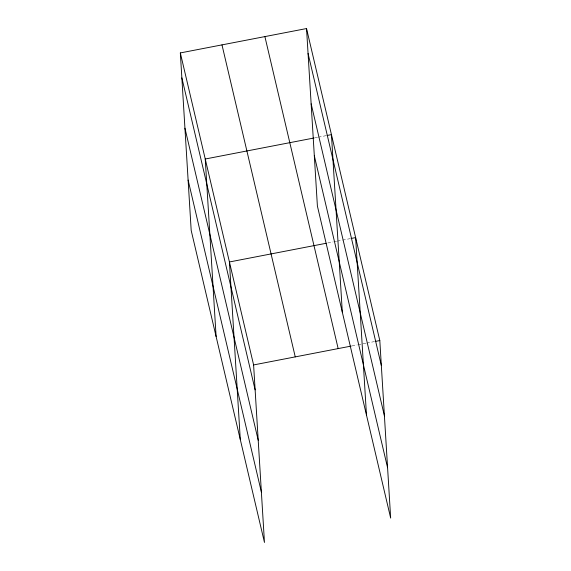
<?xml version="1.0" encoding="UTF-8"?>
<svg xmlns="http://www.w3.org/2000/svg" width="571" height="571" viewBox="0 0 571 571"><rect width="100%" height="100%" fill="white"/><g stroke="black" fill="none" stroke-linecap="round" stroke-linejoin="round"><path stroke-width="0.43" stroke-dasharray="2.85 2.14" d="M314.964 137.818L317.569 137.311M318.432 137.147L326.241 135.634M327.861 242.953L333.071 241.947M333.935 241.783L336.54 241.276M337.404 241.112L341.743 240.277M342.614 240.105L350.423 238.599M352.043 345.919L357.246 344.913M358.117 344.741L365.925 343.235M366.789 343.064L374.597 341.558"/><path stroke-width="0.86" d="M180.336 52.925L253.603 364.933L264.466 542.45L191.192 230.448L180.336 52.925L306.534 28.55L379.808 340.552L390.664 518.075L317.397 206.067L306.534 28.55M314.093 137.982L205.246 159.009L216.109 336.526M327.112 135.47L331.451 134.628L342.307 312.151M326.127 243.289L229.428 261.968L240.284 439.492M351.286 238.428L355.626 237.593L366.482 415.11M253.603 364.933L351.172 346.083M375.468 341.394L379.808 340.552M308.062 53.481L381.328 365.483M311.145 103.836L384.411 415.838M314.314 155.719L387.581 467.72M264.894 36.594L338.16 348.595M221.983 44.881L295.25 356.882M181.864 77.863L255.13 389.865M184.94 128.211L258.206 440.22M188.116 180.093L261.382 492.095"/></g></svg>
